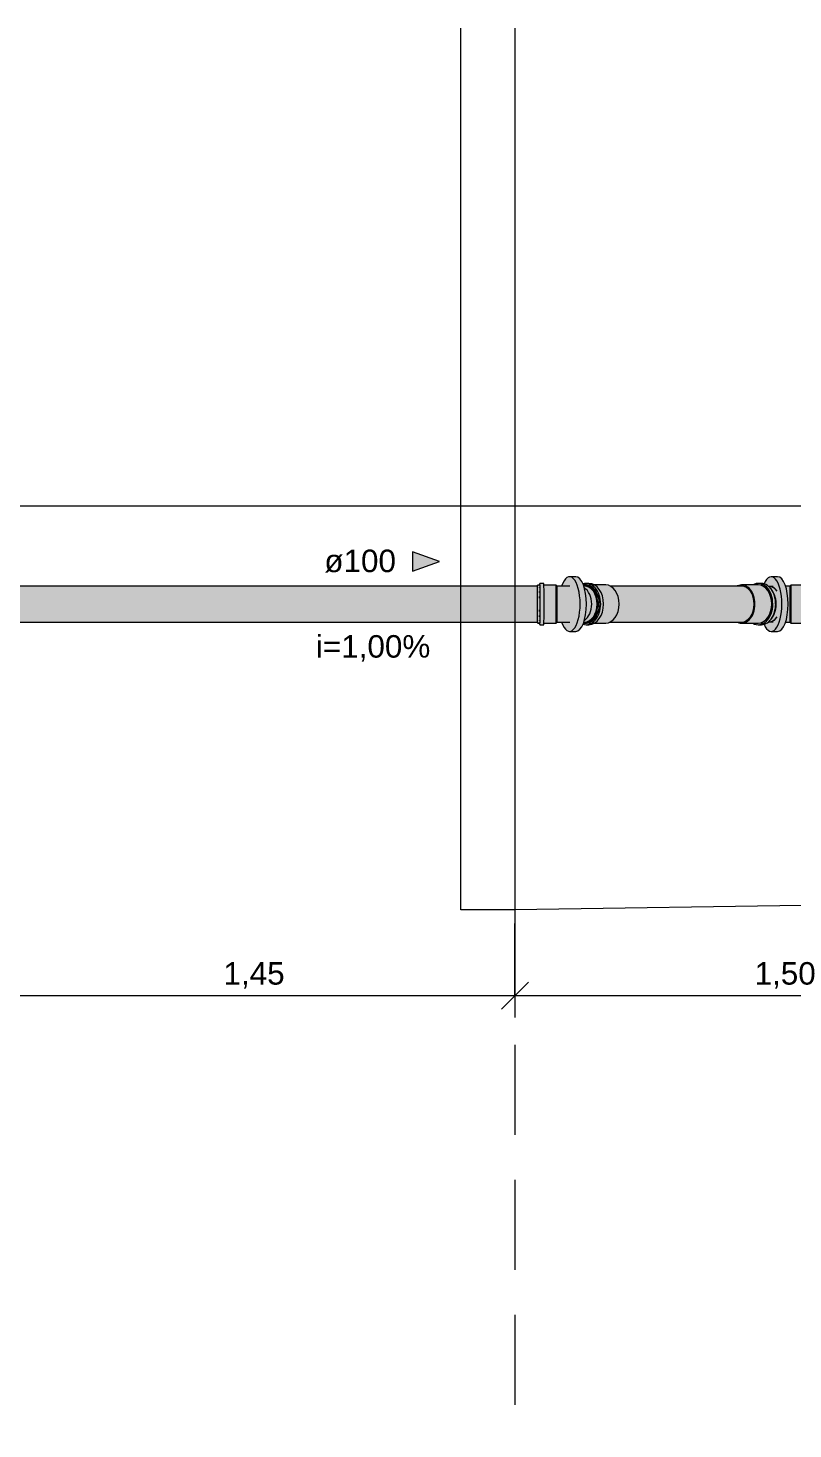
# Model space of a CAD drawing. Header units: metres. Extents: x 1.1 to 63.3, y -3.6 to 22.8.
# Drawn here: x 22.989 to 25.114, y 4.531 to 8.424 of the extents above; entities that cross this region are included whole.
import ezdxf

# ---------------------------------------------------------------- set-up
doc = ezdxf.new("R2010")
doc.units = ezdxf.units.M
doc.linetypes.add('IMPORT-DASHED2 _4_', pattern=[0.375, 0.25, -0.125])
for name, color, linetype, lineweight in [('A-ANNO-DIMS', 7, 'Continuous', 5), ('A-ANNO-DIMS-25', 7, 'Continuous', 5), ('ARQ-PAR', 7, 'Continuous', 5), ('ARQ-PIS', 7, 'Continuous', 5), ('ARQ-PROJ', 7, 'IMPORT-DASHED2 _4_', 5), ('G-ANNO-SYMB', 7, 'Continuous', 5), ('P-PIPE', 7, 'Continuous', 5), ('P-PIPE-IDEN', 7, 'Continuous', 5)]:
    doc.layers.add(name, color=color, linetype=linetype, lineweight=lineweight)
doc.layers.add('ARQ_1100_BASE_TÉRREO_GARAGEM_dwg', color=7, linetype='Continuous', lineweight=5, true_color=0x767676)
doc.styles.add('Arial_3', font='arial.ttf', dxfattribs={"height": 0.0625})
doc.dimstyles.new('Diagonal_-_2_5_mm_Arial_-_Preto', dxfattribs={"dimscale": 0.3048, "dimtxt": 0.063766, "dimasz": 0.246063, "dimexe": 0.19685, "dimexo": 0.123031, "dimgap": 0.04101, "dimtad": 1, "dimrnd": 0.01, "dimzin": 0, "dimdsep": 46, "dimtxsty": 'Arial_3', "dimblk1": 'OBLIQUE', "dimblk2": 'OBLIQUE', "dimsah": 1, "dimcen": 0.09, "dimdle": 0.19685, "dimazin": 0, "dimtfac": 1, "dimtdec": 4, "dimtix": 1, "dimtmove": 0, "dimatfit": 3, "dimfxl": 1, "dimtvp": 1, "dimtolj": 1, "dimtzin": 0, "dimarcsym": 2})

# ---------------------------------------------------------------- blocks, each defined once
blk = doc.blocks.new('Curvar 45 - Serie Normal - Esgoto - MEP - Tigre - Standard-4185310-TÉRREO F_S 1')
at = {"layer": 'P-PIPE', "true_color": 0xe06060}
for points in [[(40.3822, 6.7475), (40.3898, 6.7501), (40.3969, 6.7576), (40.403, 6.7697), (40.4078, 6.786), (40.4106, 6.8042), (40.4116, 6.8235), (40.4106, 6.8431), (40.4077, 6.8615), (40.403, 6.8772), (40.3969, 6.8893), (40.3898, 6.8969), (40.3822, 6.8995), (40.3746, 6.8969), (40.3675, 6.8893), (40.3624, 6.8792), (40.3741, 6.8735), (40.386, 6.8732), (40.3915, 6.87), (40.3949, 6.8658), (40.3986, 6.8584), (40.4018, 6.8485), (40.4039, 6.8364), (40.4045, 6.821), (40.4039, 6.8105), (40.4018, 6.7985), (40.3983, 6.7877), (40.394, 6.7799), (40.391, 6.7764), (40.3853, 6.7735), (40.3734, 6.7734), (40.3624, 6.7677), (40.3676, 6.7575), (40.3746, 6.7501)], [(40.4116, 6.8235), (40.4204, 6.8235), (40.4194, 6.8431), (40.4164, 6.8615), (40.4118, 6.8772), (40.4057, 6.8893), (40.3986, 6.8969), (40.3909, 6.8995), (40.3822, 6.8995), (40.3898, 6.8969), (40.3969, 6.8893), (40.403, 6.8772), (40.4077, 6.8615), (40.4106, 6.8427)], [(40.4281, 6.8235), (40.4291, 6.8235), (40.4281, 6.8431), (40.4252, 6.8615), (40.4205, 6.8772), (40.4144, 6.8893), (40.4073, 6.8969), (40.3997, 6.8995), (40.3909, 6.8995), (40.3986, 6.8969), (40.4057, 6.8893), (40.4118, 6.8772), (40.4164, 6.8615), (40.4195, 6.8406), (40.4204, 6.8235)], [(40.3959, 6.8235), (40.4046, 6.8235), (40.4039, 6.8364), (40.4018, 6.8485), (40.3982, 6.8593), (40.3913, 6.8668), (40.3828, 6.8718), (40.3742, 6.8731), (40.3821, 6.8641), (40.3853, 6.8604), (40.3909, 6.8498), (40.3947, 6.8364), (40.3958, 6.8253)], [(40.3983, 6.8592), (40.3942, 6.8668), (40.391, 6.8705), (40.3853, 6.8734), (40.3749, 6.8732), (40.3834, 6.8714), (40.3913, 6.8668), (40.3982, 6.8593)], [(40.4364, 6.8235), (40.4375, 6.8235), (40.4371, 6.8731), (40.4368, 6.8753), (40.4345, 6.8724), (40.4348, 6.8556), (40.4349, 6.8235)], [(40.4709, 6.7662), (40.4712, 6.7735), (40.4714, 6.7944), (40.4715, 6.8387), (40.4711, 6.879), (40.4708, 6.879), (40.4708, 6.876), (40.471, 6.876), (40.4712, 6.8692), (40.4715, 6.8325), (40.4712, 6.7802), (40.4709, 6.7709), (40.4707, 6.7706), (40.4709, 6.767)], [(40.4825, 6.8235), (40.4825, 6.8235), (40.4821, 6.8765), (40.482, 6.8799), (40.4709, 6.8808), (40.4712, 6.8735), (40.4714, 6.8584), (40.4715, 6.8235)], [(40.484, 6.8235), (40.484, 6.8235), (40.4837, 6.8696), (40.4833, 6.8763), (40.482, 6.8799), (40.4824, 6.8583), (40.4825, 6.8235)], [(40.3736, 6.7735), (40.3834, 6.7755), (40.3913, 6.7802), (40.3985, 6.7882), (40.402, 6.7998), (40.404, 6.8122), (40.4046, 6.8235), (40.3959, 6.8235), (40.3943, 6.8086), (40.3909, 6.7969), (40.3847, 6.7857), (40.3746, 6.7743), (40.3736, 6.7735)], [(40.3909, 6.7475), (40.3986, 6.7501), (40.4057, 6.7576), (40.4118, 6.7697), (40.4164, 6.7855), (40.4195, 6.8064), (40.4204, 6.8235), (40.4116, 6.8235), (40.4106, 6.8038), (40.4077, 6.7855), (40.403, 6.7697), (40.3969, 6.7576), (40.3898, 6.7501), (40.3822, 6.7475), (40.3898, 6.7475)], [(40.3931, 6.7475), (40.3997, 6.7475), (40.4077, 6.7504), (40.4144, 6.7576), (40.4205, 6.7697), (40.4252, 6.7855), (40.4283, 6.8064), (40.4291, 6.8235), (40.4204, 6.8235), (40.4194, 6.8038), (40.4159, 6.7838), (40.4118, 6.7697), (40.4057, 6.7576), (40.3986, 6.7501), (40.3909, 6.7475)], [(40.437, 6.7714), (40.4374, 6.7944), (40.4373, 6.8235), (40.4349, 6.8235), (40.4346, 6.7765), (40.4348, 6.774), (40.4369, 6.7715)], [(40.4709, 6.7662), (40.482, 6.767), (40.4824, 6.7881), (40.4825, 6.8235), (40.4715, 6.8235), (40.4712, 6.7709), (40.471, 6.767)], [(40.482, 6.767), (40.4835, 6.772), (40.4834, 6.7727), (40.4837, 6.7802), (40.4838, 6.7895), (40.484, 6.8235), (40.4825, 6.8235), (40.4821, 6.7704), (40.4821, 6.7681)], [(40.3736, 6.7735), (40.386, 6.7738), (40.3915, 6.777), (40.3946, 6.7806), (40.3982, 6.7877), (40.3913, 6.7802), (40.3828, 6.7752), (40.3741, 6.7736)]]:
    blk.add_hatch(color=13, dxfattribs=at).paths.add_polyline_path(points)
h = blk.add_hatch(color=13, dxfattribs=at)
h.paths.add_polyline_path([(40.4291, 6.8235), (40.4349, 6.8235), (40.4346, 6.8705), (40.4345, 6.8727), (40.4218, 6.8727), (40.4252, 6.8612), (40.4283, 6.8406), (40.429, 6.8262)])
h.paths.add_polyline_path([(40.4344, 6.8727), (40.4217, 6.8731), (40.4218, 6.8727), (40.4291, 6.8727)])
h = blk.add_hatch(color=13, dxfattribs=at)
h.paths.add_polyline_path([(40.4626, 6.8235), (40.4715, 6.8235), (40.4711, 6.8724), (40.471, 6.876), (40.437, 6.8755), (40.4374, 6.8526), (40.4375, 6.8235)])
h.paths.add_polyline_path([(40.4886, 6.8235), (40.4895, 6.8235), (40.4891, 6.8724), (40.4889, 6.8763), (40.4833, 6.8762), (40.4835, 6.8749), (40.4834, 6.8743), (40.4837, 6.8664), (40.4838, 6.8574), (40.484, 6.8235)])
h = blk.add_hatch(color=13, dxfattribs=at)
h.paths.add_polyline_path([(40.4217, 6.7737), (40.4344, 6.7742), (40.4218, 6.7742)])
h.paths.add_polyline_path([(40.4252, 6.7742), (40.4345, 6.7742), (40.4348, 6.7913), (40.4349, 6.8235), (40.4291, 6.8235), (40.4278, 6.8017), (40.4251, 6.7852), (40.4218, 6.7742), (40.4252, 6.7742)])
h = blk.add_hatch(color=13, dxfattribs=at)
h.paths.add_polyline_path([(40.4889, 6.7706), (40.4892, 6.7777), (40.4895, 6.8144), (40.4895, 6.8235), (40.484, 6.8235), (40.4837, 6.7774), (40.4835, 6.7707), (40.4886, 6.7706)])
h.paths.add_polyline_path([(40.471, 6.7709), (40.4712, 6.7777), (40.4715, 6.8144), (40.4714, 6.8235), (40.4375, 6.8235), (40.4371, 6.7746), (40.4372, 6.7714), (40.4626, 6.771)])
at = {"layer": 'P-PIPE'}
for p, q in [((40.3909, 6.8995), (40.3822, 6.8995)), ((40.3997, 6.8995), (40.3909, 6.8995)), ((40.4344, 6.8735), (40.4216, 6.8735)), ((40.4369, 6.8763), (40.4344, 6.8735)), ((40.4711, 6.8763), (40.4369, 6.8763)), ((40.4819, 6.8808), (40.4709, 6.8808)), ((40.4835, 6.8763), (40.482, 6.8807)), ((40.4889, 6.8763), (40.4833, 6.8763)), ((40.3822, 6.7475), (40.3909, 6.7475)), ((40.3909, 6.7475), (40.3997, 6.7475)), ((40.4216, 6.7735), (40.4344, 6.7735)), ((40.4344, 6.7735), (40.4369, 6.7706)), ((40.4369, 6.7706), (40.4711, 6.7706)), ((40.4709, 6.7662), (40.4819, 6.7662)), ((40.482, 6.7662), (40.4835, 6.7706)), ((40.4833, 6.7706), (40.4889, 6.7706))]:
    blk.add_line(p, q, dxfattribs=at)
at = {"layer": 'P-PIPE', "flags": 128}
for points in [[(40.3736, 6.8735), (40.3858, 6.8735), (40.3877, 6.8735)], [(40.3877, 6.7735), (40.386, 6.7735), (40.3738, 6.7735), (40.3736, 6.7735)]]:
    blk.add_lwpolyline(points, dxfattribs=at)
at = {"layer": 'P-PIPE'}
for centre, major_axis, ratio, start_param, end_param in [((40.3822, 6.8235), (0, 0.076), 0.387298, 4.712389, 7.024606), ((40.3997, 6.8235), (0, 0.076), 0.387298, 4.712389, 6.283185), ((40.3736, 6.8235), (0, 0.05), 0.707107, 5.510015, 6.283185), ((40.3736, 6.8235), (0, 0.05), 0.707107, 5.510015, 6.283185), ((40.4344, 6.8235), (0, 0.05), 0.01, 4.712389, 6.457718), ((40.4369, 6.8235), (0, 0.0528), 0.01, 4.712389, 6.457718), ((40.4709, 6.8235), (0, 0.0573), 0.01, 4.712389, 6.672087), ((40.4709, 6.8235), (0, 0.0528), 0.01, 5.759607, 6.021386), ((40.4709, 6.8235), (0, 0.0529), 0.01, 5.47953, 5.759587), ((40.4709, 6.8235), (0, 0.0528), 0.01, 5.235988, 5.276403), ((40.4819, 6.8235), (0, 0.0573), 0.01, 4.712389, 6.457718), ((40.4834, 6.8235), (0, 0.0529), 0.01, 6.07707, 6.283185), ((40.4834, 6.8235), (0, 0.0529), 0.01, 5.759587, 5.778118), ((40.4834, 6.8235), (0, 0.0528), 0.01, 5.741194, 5.759571), ((40.4834, 6.8235), (0, 0.0529), 0.01, 5.358166, 5.442088), ((40.4889, 6.8235), (0, 0.0529), 0.01, 4.712389, 6.283185), ((40.3822, 6.8235), (0, 0.076), 0.387298, 2.400172, 4.712389), ((40.3997, 6.8235), (0, 0.076), 0.387298, 3.141593, 4.712389), ((40.4344, 6.8235), (0, 0.05), 0.01, 2.96706, 4.712389), ((40.4369, 6.8235), (0, 0.0529), 0.01, 2.96706, 4.712389), ((40.4709, 6.8235), (0, 0.0573), 0.01, 2.752691, 4.712389), ((40.4819, 6.8235), (0, 0.0573), 0.01, 2.96706, 4.712389), ((40.4834, 6.8235), (0, 0.0529), 0.01, 5.02988, 5.113807), ((40.4834, 6.8235), (0, 0.0529), 0.01, 4.712389, 4.73085), ((40.4834, 6.8235), (0, 0.0529), 0.01, 4.693928, 4.712389), ((40.4889, 6.8235), (0, 0.0529), 0.01, 3.141593, 4.712389), ((40.3736, 6.8235), (0, 0.05), 0.707107, 3.141593, 3.914763), ((40.3736, 6.8235), (0, 0.05), 0.707107, 3.141593, 3.914763), ((40.4709, 6.8235), (0, 0.0528), 0.01, 3.403392, 3.665171), ((40.4709, 6.8235), (0, 0.0528), 0.01, 3.665191, 3.945248), ((40.4709, 6.8235), (0, 0.0529), 0.01, 4.148375, 4.18879), ((40.4834, 6.8235), (0, 0.0529), 0.01, 3.665207, 3.683584), ((40.4834, 6.8235), (0, 0.0528), 0.01, 3.64666, 3.665191), ((40.4834, 6.8235), (0, 0.0528), 0.01, 3.98269, 4.066612), ((40.4834, 6.8235), (0, 0.0528), 0.01, 4.310971, 4.394898), ((40.4834, 6.8235), (0, 0.0529), 0.01, 3.141593, 3.347708)]:
    blk.add_ellipse(centre, major_axis=major_axis, ratio=ratio, start_param=start_param, end_param=end_param, dxfattribs=at)
blk = doc.blocks.new('Luva Simples para Conexão - Serie Normal - Esgoto - MEP - Tigre - Standard-V3-TÉRREO F_S 1')
at = {"layer": 'P-PIPE', "true_color": 0xf5ebeb}
for points in [[(40.2994, 6.7704), (40.3091, 6.7722), (40.3181, 6.7775), (40.3259, 6.786), (40.3318, 6.7969), (40.3357, 6.8105), (40.3367, 6.825), (40.3354, 6.8378), (40.3318, 6.85), (40.3259, 6.861), (40.3181, 6.8694), (40.3085, 6.8748), (40.2994, 6.8765), (40.2896, 6.8747), (40.2875, 6.8735), (40.3004, 6.8733), (40.3091, 6.8714), (40.317, 6.8668), (40.3244, 6.8588), (40.33, 6.8485), (40.3335, 6.8364), (40.3347, 6.8235), (40.3333, 6.8097), (40.33, 6.7985), (40.3244, 6.7881), (40.317, 6.7802), (40.3085, 6.7752), (40.2994, 6.7735), (40.2875, 6.7735), (40.2902, 6.7721)], [(40.3369, 6.8235), (40.3833, 6.8237), (40.3817, 6.8383), (40.3783, 6.85), (40.3724, 6.861), (40.3646, 6.8694), (40.3556, 6.8747), (40.3458, 6.8765), (40.2994, 6.8765), (40.3091, 6.8747), (40.3181, 6.8694), (40.3259, 6.861), (40.3319, 6.8496), (40.3357, 6.8364), (40.3367, 6.825)], [(40.3865, 6.8235), (40.3944, 6.8235), (40.3919, 6.8431), (40.3847, 6.8607), (40.3736, 6.8735), (40.3608, 6.88), (40.3458, 6.8809), (40.3567, 6.8788), (40.3663, 6.8731), (40.3746, 6.8641), (40.381, 6.8522), (40.3851, 6.8383), (40.3864, 6.8237)], [(40.3959, 6.8235), (40.3943, 6.8383), (40.3907, 6.8503), (40.3847, 6.8613), (40.3818, 6.8641), (40.3849, 6.8603), (40.392, 6.8427), (40.3944, 6.8235)], [(40.3091, 6.7704), (40.3458, 6.7704), (40.3556, 6.7722), (40.3646, 6.7775), (40.3724, 6.786), (40.3783, 6.7969), (40.3822, 6.8108), (40.3834, 6.8235), (40.3369, 6.8235), (40.3356, 6.8097), (40.3318, 6.7969), (40.3259, 6.786), (40.3181, 6.7775), (40.3091, 6.7722), (40.2994, 6.7704)], [(40.3458, 6.766), (40.3611, 6.767), (40.3741, 6.7737), (40.385, 6.7869), (40.3919, 6.8038), (40.3944, 6.8235), (40.3865, 6.8235), (40.3847, 6.8072), (40.381, 6.7947), (40.3746, 6.7828), (40.3657, 6.7735), (40.3556, 6.7678), (40.3503, 6.7668)], [(40.3786, 6.7791), (40.3853, 6.7867), (40.3909, 6.7969), (40.3947, 6.8105), (40.3959, 6.8235), (40.3944, 6.8235), (40.3919, 6.8038), (40.3847, 6.7863), (40.3794, 6.78)]]:
    blk.add_hatch(color=7, dxfattribs=at).paths.add_polyline_path(points)
h = blk.add_hatch(color=7, dxfattribs=at)
h.paths.add_polyline_path([(40.3458, 6.766), (40.3567, 6.7682), (40.3664, 6.774), (40.3746, 6.7828), (40.3812, 6.7952), (40.3852, 6.8097), (40.3864, 6.8237), (40.3847, 6.8398), (40.381, 6.8522), (40.3746, 6.8641), (40.3657, 6.8735), (40.3556, 6.8791), (40.3458, 6.8809), (40.3347, 6.8786), (40.3312, 6.8765), (40.3458, 6.8765), (40.3556, 6.8747), (40.3646, 6.8694), (40.3724, 6.861), (40.3787, 6.8487), (40.3822, 6.8364), (40.3834, 6.8235), (40.3817, 6.8086), (40.3783, 6.7969), (40.3724, 6.786), (40.3646, 6.7775), (40.3556, 6.7722), (40.3458, 6.7704), (40.3312, 6.7704), (40.3361, 6.7678)])
h.paths.add_polyline_path([(40.3646, 6.8694), (40.3646, 6.8694), (40.3656, 6.8718)])
at = {"layer": 'P-PIPE'}
for p, q in [((40.3458, 6.8765), (40.2994, 6.8765)), ((40.3538, 6.8809), (40.3458, 6.8809)), ((40.3584, 6.8765), (40.3546, 6.8765)), ((40.2994, 6.7704), (40.3458, 6.7704)), ((40.3458, 6.766), (40.3538, 6.766)), ((40.3546, 6.7704), (40.3584, 6.7704))]:
    blk.add_line(p, q, dxfattribs=at)
for centre, major_axis, start_param, end_param in [((40.2994, 6.8235), (0, 0.0531), 4.712389, 6.606356), ((40.2994, 6.8235), (0, 0.05), 4.712389, 6.283185), ((40.3458, 6.8235), (0, 0.0574), 4.712389, 6.656397), ((40.3458, 6.8235), (0, 0.0531), 4.712389, 6.283185), ((40.3538, 6.8235), (0, 0.0574), 4.712389, 6.346049), ((40.3584, 6.8235), (0, 0.053), 4.712389, 5.711841), ((40.2994, 6.8235), (0, 0.0531), 2.818422, 4.712389), ((40.2994, 6.8235), (0, 0.05), 3.141593, 4.712389), ((40.3458, 6.8235), (0, 0.0575), 2.768381, 4.712389), ((40.3458, 6.8235), (0, 0.0531), 3.141593, 4.712389), ((40.3538, 6.8235), (0, 0.0575), 3.078728, 4.712389), ((40.3584, 6.8235), (0, 0.0531), 3.712937, 4.712389)]:
    blk.add_ellipse(centre, major_axis=major_axis, ratio=0.707107, start_param=start_param, end_param=end_param, dxfattribs=at)
blk = doc.blocks.new('Curvar 45 - Serie Normal - Esgoto - MEP - Tigre - Standard-V4-TÉRREO F_S 1')
at = {"layer": 'P-PIPE', "true_color": 0xe06060}
for points in [[(39.822, 6.7475), (39.8296, 6.7501), (39.8367, 6.7576), (39.8428, 6.7697), (39.8475, 6.7855), (39.8504, 6.8038), (39.8514, 6.8235), (39.8504, 6.8431), (39.8475, 6.8615), (39.8428, 6.8772), (39.8367, 6.8893), (39.8296, 6.8969), (39.822, 6.8995), (39.8144, 6.8969), (39.8073, 6.8893), (39.8012, 6.8772), (39.8, 6.8732), (39.8132, 6.8735), (39.8204, 6.8733), (39.824, 6.8722), (39.8265, 6.8704), (39.8298, 6.8664), (39.8336, 6.8586), (39.8364, 6.8497), (39.8384, 6.8381), (39.8391, 6.8289), (39.8389, 6.8136), (39.838, 6.8056), (39.8354, 6.7938), (39.8343, 6.7901), (39.8296, 6.7803), (39.8265, 6.7765), (39.8229, 6.7742), (39.8189, 6.7735), (39.8001, 6.7733), (39.8012, 6.7697), (39.8073, 6.7576), (39.8144, 6.7501)], [(39.8592, 6.8235), (39.8602, 6.8235), (39.8592, 6.8431), (39.8562, 6.8615), (39.8514, 6.8775), (39.8454, 6.8893), (39.8383, 6.8969), (39.8307, 6.8995), (39.822, 6.8995), (39.8296, 6.8969), (39.8367, 6.8893), (39.8428, 6.8772), (39.8475, 6.8615), (39.8504, 6.8427), (39.8514, 6.8235)], [(39.8689, 6.8235), (39.8679, 6.8431), (39.865, 6.8615), (39.8603, 6.8772), (39.8542, 6.8893), (39.8471, 6.8969), (39.8392, 6.8995), (39.8307, 6.8995), (39.8383, 6.8969), (39.8454, 6.8893), (39.8515, 6.8772), (39.8562, 6.8615), (39.8592, 6.8427), (39.8602, 6.8235), (39.8685, 6.8235)], [(39.7327, 6.7706), (39.733, 6.7777), (39.7332, 6.8126), (39.733, 6.8669), (39.7327, 6.8755), (39.7328, 6.8731), (39.733, 6.8668), (39.7332, 6.8364), (39.733, 6.7818), (39.7327, 6.7735), (39.7326, 6.7735), (39.7327, 6.7714)], [(39.7403, 6.8235), (39.7403, 6.8237), (39.7399, 6.8765), (39.7396, 6.8799), (39.7383, 6.8755), (39.7389, 6.8485), (39.7388, 6.8396), (39.7389, 6.8357), (39.7388, 6.8235)], [(39.7513, 6.8235), (39.7513, 6.8236), (39.7509, 6.876), (39.7507, 6.8808), (39.7398, 6.8799), (39.7402, 6.8588), (39.7403, 6.8235)], [(39.7877, 6.8235), (39.7874, 6.8705), (39.7873, 6.8728), (39.7848, 6.8755), (39.7851, 6.8561), (39.7855, 6.8235), (39.7877, 6.8235)], [(39.7935, 6.8235), (39.8067, 6.8235), (39.8064, 6.8705), (39.8062, 6.8735), (39.7873, 6.8727), (39.7876, 6.8556), (39.7877, 6.8235), (39.7925, 6.8235)], [(39.8875, 6.8235), (39.8986, 6.8235), (39.8972, 6.8372), (39.8939, 6.8485), (39.8883, 6.8588), (39.8809, 6.8668), (39.8724, 6.8718), (39.8633, 6.8735), (39.8614, 6.8735), (39.8629, 6.8684), (39.8657, 6.8668), (39.8731, 6.8588), (39.8787, 6.8485), (39.8822, 6.8364), (39.8834, 6.8235)], [(39.7396, 6.767), (39.7398, 6.767), (39.7402, 6.7883), (39.7403, 6.8235), (39.7388, 6.8235), (39.7387, 6.8054), (39.7385, 6.7704), (39.7396, 6.767)], [(39.7507, 6.7662), (39.751, 6.7735), (39.7512, 6.7944), (39.7513, 6.8235), (39.7403, 6.8235), (39.7399, 6.7704), (39.7399, 6.767)], [(39.7848, 6.7714), (39.7873, 6.7746), (39.7876, 6.7913), (39.7877, 6.8235), (39.7853, 6.8235), (39.7849, 6.7746), (39.7849, 6.7724)], [(39.822, 6.7475), (39.8307, 6.7475), (39.8383, 6.7501), (39.8454, 6.7576), (39.8515, 6.7697), (39.8562, 6.7855), (39.8593, 6.8058), (39.8602, 6.8235), (39.8514, 6.8235), (39.8504, 6.8038), (39.8475, 6.7855), (39.8428, 6.7697), (39.8367, 6.7576), (39.8296, 6.7501)], [(39.8367, 6.7475), (39.8395, 6.7475), (39.8475, 6.7504), (39.8542, 6.7576), (39.8607, 6.7711), (39.8653, 6.7876), (39.8679, 6.8038), (39.8689, 6.8235), (39.8602, 6.8235), (39.8592, 6.8038), (39.8562, 6.7855), (39.8515, 6.7697), (39.8454, 6.7576), (39.8383, 6.7501), (39.8307, 6.7475), (39.8359, 6.7475)], [(39.8633, 6.7735), (39.873, 6.7755), (39.8809, 6.7802), (39.8883, 6.7881), (39.8939, 6.7985), (39.8974, 6.8105), (39.8986, 6.8235), (39.8834, 6.8235), (39.8822, 6.8105), (39.8787, 6.7985), (39.8724, 6.7874), (39.865, 6.7797), (39.8629, 6.7785), (39.8614, 6.7735)]]:
    blk.add_hatch(color=13, dxfattribs=at).paths.add_polyline_path(points)
h = blk.add_hatch(color=13, dxfattribs=at)
h.paths.add_polyline_path([(39.7513, 6.8235), (39.7853, 6.8235), (39.7849, 6.8731), (39.7848, 6.8755), (39.7509, 6.876), (39.7512, 6.8525), (39.7513, 6.8236)])
h.paths.add_polyline_path([(39.7353, 6.8235), (39.7388, 6.8237), (39.7387, 6.8418), (39.7383, 6.8762), (39.7327, 6.8763), (39.733, 6.8692), (39.7332, 6.8364), (39.7333, 6.8235)])
h = blk.add_hatch(color=13, dxfattribs=at)
h.paths.add_polyline_path([(39.8119, 6.8235), (39.8391, 6.8235), (39.839, 6.8322), (39.8378, 6.8427), (39.8364, 6.8497), (39.8335, 6.8589), (39.8296, 6.8666), (39.8265, 6.8704), (39.8229, 6.8727), (39.8196, 6.8735), (39.8062, 6.8735), (39.8064, 6.8697), (39.8067, 6.8481), (39.8067, 6.8235)])
h.paths.add_polyline_path([(39.8822, 6.8235), (39.8834, 6.8235), (39.8822, 6.8364), (39.8787, 6.8485), (39.8724, 6.8595), (39.865, 6.8672), (39.8629, 6.8684), (39.8652, 6.8601), (39.8679, 6.8427), (39.8689, 6.8235), (39.8798, 6.8235)])
h = blk.add_hatch(color=13, dxfattribs=at)
h.paths.add_polyline_path([(39.7327, 6.7706), (39.7384, 6.771), (39.7384, 6.7721), (39.7386, 6.7727), (39.7386, 6.7818), (39.7386, 6.7895), (39.7388, 6.8235), (39.7333, 6.8235), (39.7329, 6.7751), (39.7328, 6.7714)])
h.paths.add_polyline_path([(39.7509, 6.7709), (39.7848, 6.7714), (39.7851, 6.7895), (39.7853, 6.8235), (39.7513, 6.8235), (39.751, 6.7714)])
h = blk.add_hatch(color=13, dxfattribs=at)
h.paths.add_polyline_path([(39.8062, 6.7735), (39.8064, 6.7768), (39.8067, 6.7985), (39.8067, 6.8235), (39.7877, 6.8235), (39.7874, 6.7765), (39.7875, 6.7742), (39.8025, 6.7736)])
h.paths.add_polyline_path([(39.7965, 6.7802), (39.7965, 6.7802), (39.797, 6.7802)])
h.paths.add_polyline_path([(39.7943, 6.8064), (39.7943, 6.8064), (39.7976, 6.8064)])
h.paths.add_polyline_path([(39.7925, 6.8064), (39.7925, 6.8064), (39.7943, 6.8064)])
h.paths.add_polyline_path([(39.7917, 6.8064), (39.7917, 6.8064), (39.7925, 6.8064)])
h = blk.add_hatch(color=13, dxfattribs=at)
h.paths.add_polyline_path([(39.8063, 6.7735), (39.8204, 6.7736), (39.8234, 6.7743), (39.8265, 6.7766), (39.8299, 6.7808), (39.8345, 6.7907), (39.8365, 6.798), (39.8384, 6.8088), (39.8391, 6.8181), (39.8391, 6.8235), (39.8067, 6.8235), (39.8064, 6.7765), (39.8062, 6.7735)])
h.paths.add_polyline_path([(39.8629, 6.7785), (39.8657, 6.7802), (39.8731, 6.7881), (39.8787, 6.7985), (39.8822, 6.8105), (39.8834, 6.8235), (39.8689, 6.8235), (39.8677, 6.8026), (39.865, 6.7855), (39.8631, 6.7792)])
at = {"layer": 'P-PIPE'}
for p, q in [((39.8307, 6.8995), (39.822, 6.8995)), ((39.8395, 6.8995), (39.8307, 6.8995)), ((39.7386, 6.8763), (39.7327, 6.8763)), ((39.7397, 6.8807), (39.7382, 6.8763)), ((39.7507, 6.8808), (39.7397, 6.8808)), ((39.7847, 6.8763), (39.7509, 6.8763)), ((39.7872, 6.8735), (39.7847, 6.8763)), ((39.8062, 6.8735), (39.7872, 6.8735)), ((39.8633, 6.8735), (39.8614, 6.8735)), ((39.7327, 6.7706), (39.7386, 6.7706)), ((39.7382, 6.7706), (39.7397, 6.7662)), ((39.7397, 6.7662), (39.7507, 6.7662)), ((39.7509, 6.7706), (39.7847, 6.7706)), ((39.7847, 6.7706), (39.7872, 6.7735)), ((39.7872, 6.7735), (39.8062, 6.7735)), ((39.822, 6.7475), (39.8307, 6.7475)), ((39.8307, 6.7475), (39.8395, 6.7475)), ((39.8614, 6.7735), (39.8633, 6.7735))]:
    blk.add_line(p, q, dxfattribs=at)
at = {"layer": 'P-PIPE', "flags": 128}
for points in [[(39.8232, 6.8735), (39.8217, 6.8735), (39.8065, 6.8735), (39.8062, 6.8735)], [(39.8062, 6.7735), (39.8214, 6.7735), (39.8231, 6.7735)]]:
    blk.add_lwpolyline(points, dxfattribs=at)
at = {"layer": 'P-PIPE'}
for centre, major_axis, ratio, start_param, end_param in [((39.822, 6.8235), (0, 0.076), 0.387298, 4.712389, 7.134969), ((39.8395, 6.8235), (0, 0.076), 0.387298, 4.712389, 6.283185), ((39.7327, 6.8235), (0, 0.0529), 0.01, 4.712389, 6.597009), ((39.7327, 6.8235), (0, 0.05), 0.01, 5.759587, 6.283185), ((39.7382, 6.8235), (0, 0.0529), 0.01, 6.077093, 6.312856), ((39.7382, 6.8235), (0, 0.0529), 0.01, 5.759647, 5.777909), ((39.7382, 6.8235), (0, 0.0529), 0.01, 5.740985, 5.759587), ((39.7382, 6.8235), (0, 0.0529), 0.01, 5.358175, 5.442111), ((39.7397, 6.8235), (0, 0.0573), 0.01, 4.712389, 6.457718), ((39.7507, 6.8235), (0, 0.0573), 0.01, 4.712389, 6.283185), ((39.7847, 6.8235), (0, 0.0529), 0.01, 4.712389, 6.457718), ((39.7872, 6.8235), (0, 0.05), 0.01, 4.712389, 6.374384), ((39.8481, 6.8235), (0, 0.05), 0.707107, 4.712389, 5.846164), ((39.8481, 6.8235), (0, 0.05), 0.707107, 4.712389, 5.846164), ((39.8633, 6.8235), (0, 0.05), 0.707107, 4.712389, 6.283185), ((39.7327, 6.8235), (0, 0.0528), 0.01, 2.827769, 4.712389), ((39.7382, 6.8235), (0, 0.0529), 0.01, 5.029891, 5.113816), ((39.7397, 6.8235), (0, 0.0573), 0.01, 2.96706, 4.712389), ((39.7507, 6.8235), (0, 0.0573), 0.01, 3.141593, 4.712389), ((39.7847, 6.8235), (0, 0.0528), 0.01, 2.96706, 4.712389), ((39.7872, 6.8235), (0, 0.05), 0.01, 3.007021, 4.712389), ((39.822, 6.8235), (0, 0.076), 0.387298, 2.289809, 4.712389), ((39.8395, 6.8235), (0, 0.076), 0.387298, 3.141593, 4.712389), ((39.8481, 6.8235), (0, 0.05), 0.707107, 3.578614, 4.712389), ((39.8481, 6.8235), (0, 0.05), 0.707107, 3.578614, 4.712389), ((39.8633, 6.8235), (0, 0.05), 0.707107, 3.141593, 4.712389), ((39.7327, 6.8235), (0, 0.05), 0.01, 3.141593, 3.665191), ((39.7382, 6.8235), (0, 0.0529), 0.01, 3.665191, 3.683793), ((39.7382, 6.8235), (0, 0.0528), 0.01, 3.646869, 3.665131), ((39.7382, 6.8235), (0, 0.0529), 0.01, 3.982667, 4.066603), ((39.7382, 6.8235), (0, 0.0529), 0.01, 4.310962, 4.394887), ((39.7382, 6.8235), (0, 0.0528), 0.01, 3.111922, 3.347685)]:
    blk.add_ellipse(centre, major_axis=major_axis, ratio=ratio, start_param=start_param, end_param=end_param, dxfattribs=at)
blk = doc.blocks.new('Luva Simples para Conexão - Serie Normal - Esgoto - MEP - Tigre - Standard-V5-TÉRREO F_S 1')
at = {"layer": 'P-PIPE', "true_color": 0xf5ebeb}
for points in [[(39.9085, 6.8235), (39.9061, 6.8431), (39.8985, 6.861), (39.8877, 6.8735), (39.875, 6.88), (39.8603, 6.8798), (39.8593, 6.8792), (39.8609, 6.8761), (39.8639, 6.8765), (39.8736, 6.8757), (39.8858, 6.8694), (39.8958, 6.8576), (39.9023, 6.8416), (39.9046, 6.8235), (39.9073, 6.8235)], [(39.8633, 6.7704), (39.8736, 6.7726), (39.882, 6.7775), (39.8898, 6.786), (39.8958, 6.7971), (39.8996, 6.8105), (39.9008, 6.8235), (39.8995, 6.8372), (39.8957, 6.85), (39.8898, 6.861), (39.882, 6.8694), (39.8724, 6.8748), (39.8633, 6.8765), (39.8607, 6.8758), (39.8614, 6.8735), (39.8645, 6.8732), (39.8731, 6.8714), (39.8809, 6.8668), (39.8883, 6.8588), (39.8939, 6.8485), (39.8974, 6.8364), (39.8986, 6.8235), (39.8972, 6.8097), (39.8939, 6.7985), (39.8883, 6.7881), (39.8809, 6.7802), (39.8724, 6.7752), (39.8633, 6.7735), (39.8613, 6.7732), (39.8607, 6.7709), (39.8615, 6.7707)], [(39.9085, 6.8235), (39.9164, 6.8235), (39.9151, 6.8383), (39.911, 6.8522), (39.9045, 6.8641), (39.8957, 6.8735), (39.8855, 6.8791), (39.875, 6.8809), (39.8652, 6.88), (39.875, 6.88), (39.8884, 6.8731), (39.899, 6.8604), (39.9061, 6.8427), (39.9073, 6.8333)], [(39.9008, 6.8235), (39.9046, 6.8235), (39.9023, 6.8416), (39.8957, 6.8576), (39.8855, 6.8696), (39.873, 6.8758), (39.8652, 6.8762), (39.8736, 6.8744), (39.8822, 6.8692), (39.8898, 6.861), (39.8958, 6.8498), (39.8996, 6.8364)], [(39.9171, 6.8235), (39.9598, 6.8235), (39.9586, 6.8372), (39.9548, 6.85), (39.9488, 6.861), (39.9411, 6.8694), (39.932, 6.8747), (39.9223, 6.8765), (39.8905, 6.8765), (39.8963, 6.8731), (39.9045, 6.8641), (39.9111, 6.8518), (39.9152, 6.8372), (39.9164, 6.8235)], [(39.875, 6.7669), (39.8884, 6.7739), (39.8991, 6.7867), (39.9061, 6.8038), (39.9085, 6.8235), (39.9045, 6.8233), (39.9023, 6.8053), (39.8957, 6.7893), (39.8855, 6.7774), (39.873, 6.7712), (39.8633, 6.7704), (39.8606, 6.7707), (39.8603, 6.7697), (39.8593, 6.7677), (39.8608, 6.7669), (39.8737, 6.7669)], [(39.8633, 6.7704), (39.874, 6.7715), (39.8858, 6.7775), (39.8958, 6.7894), (39.9023, 6.8053), (39.9046, 6.8235), (39.9008, 6.8234), (39.8995, 6.8097), (39.8957, 6.7969), (39.8898, 6.786), (39.8816, 6.7773), (39.8724, 6.7721), (39.8638, 6.7705)], [(39.8758, 6.766), (39.8863, 6.768), (39.8961, 6.7737), (39.9045, 6.7828), (39.911, 6.7947), (39.9152, 6.8101), (39.9164, 6.8235), (39.9085, 6.8232), (39.9061, 6.8038), (39.8985, 6.786), (39.8877, 6.7735), (39.875, 6.7669), (39.8657, 6.7666), (39.8752, 6.7661)], [(39.8905, 6.7704), (39.9223, 6.7704), (39.932, 6.7722), (39.9411, 6.7775), (39.9488, 6.786), (39.9549, 6.7972), (39.9586, 6.8105), (39.9598, 6.8235), (39.9164, 6.8235), (39.9151, 6.8086), (39.911, 6.7947), (39.9045, 6.7828), (39.8957, 6.7735), (39.8912, 6.7708)]]:
    blk.add_hatch(color=7, dxfattribs=at).paths.add_polyline_path(points)
at = {"layer": 'P-PIPE'}
for p, q in [((39.8671, 6.8765), (39.8633, 6.8765)), ((39.8758, 6.8809), (39.8679, 6.8809)), ((39.9223, 6.8765), (39.8758, 6.8765)), ((39.8633, 6.7704), (39.8671, 6.7704)), ((39.8679, 6.766), (39.8758, 6.766)), ((39.8758, 6.7704), (39.9223, 6.7704))]:
    blk.add_line(p, q, dxfattribs=at)
for centre, major_axis, start_param, end_param in [((39.8679, 6.8235), (0, 0.0574), 4.712389, 6.49899), ((39.8633, 6.8235), (0, 0.0531), 4.712389, 6.353484), ((39.8633, 6.8235), (0, 0.05), 4.712389, 6.283185), ((39.8671, 6.8235), (0, 0.0531), 4.712389, 6.322598), ((39.8758, 6.8235), (0, 0.0575), 4.712389, 6.283185), ((39.9223, 6.8235), (0, 0.0531), 4.712389, 6.283185), ((39.8679, 6.8235), (0, 0.0574), 2.925788, 4.712389), ((39.8633, 6.8235), (0, 0.053), 3.071294, 4.712389), ((39.8633, 6.8235), (0, 0.05), 3.141593, 4.712389), ((39.8671, 6.8235), (0, 0.053), 3.10218, 4.712389), ((39.8758, 6.8235), (0, 0.0574), 3.141593, 4.712389), ((39.9223, 6.8235), (0, 0.0531), 3.141593, 4.712389)]:
    blk.add_ellipse(centre, major_axis=major_axis, ratio=0.707107, start_param=start_param, end_param=end_param, dxfattribs=at)
blk = doc.blocks.new('ARQ_1100_BASE_TÉRREO_GARAGEM_dwg-4178582-TÉRREO F_S 1')
at = {"layer": 'ARQ-PAR', "color": 253, "true_color": 0xaaaaaa, "flags": 128}
blk.add_lwpolyline([(39.2819, 4.92), (41.7326, 4.92), (41.7326, 4.77), (39.2819, 4.77)], dxfattribs=at)
at = {"layer": 'ARQ-PIS', "color": 253, "true_color": 0xaaaaaa}
blk.add_line((41.6226, 11.9167), (41.7326, 4.92), dxfattribs=at)
at = {"layer": 'ARQ-PROJ', "color": 253, "true_color": 0xaaaaaa}
blk.add_line((41.7326, 4.92), (43.1749, 4.92), dxfattribs=at)
blk = doc.blocks.new('Anotacao_Tuboseta - Fluxo 1-2612753-TÉRREO F_S 1')
at = {"layer": 'P-PIPE-IDEN'}
blk.add_hatch(color=256, dxfattribs=at).paths.add_polyline_path([(0, -0.00108), (0, 0.00108), (0.00297, 0)])
for p, q in [((0.00297, 0), (0, 0.00108)), ((0, 0.00108), (0, -0.00108)), ((0, -0.00108), (0.00297, 0))]:
    blk.add_line(p, q, dxfattribs=at)
blk = doc.blocks.new('DIMBLOCK6-TÉRREO F_S 1')
at = {"layer": 'A-ANNO-DIMS-25'}
for p, q in [((25.8413, 5.7349), (25.8413, 6.136)), ((24.3413, 5.7349), (24.3413, 5.936)), ((25.8413, 5.7349), (24.3413, 5.7349)), ((24.3413, 5.7349), (24.3413, 5.6749)), ((25.8413, 5.7349), (25.8413, 5.6749))]:
    blk.add_line(p, q, dxfattribs=at)
at = {"layer": 'A-ANNO-DIMS-25', "lineweight": 20}
for p, q in [((24.3413, 5.7349), (24.3788, 5.7724)), ((25.8413, 5.7349), (25.8788, 5.7724)), ((24.3413, 5.7349), (24.3038, 5.6974)), ((25.8413, 5.7349), (25.8038, 5.6974))]:
    blk.add_line(p, q, dxfattribs=at)
at = {"layer": 'A-ANNO-DIMS-25', "color": 0, "insert": (25.0069, 5.8285), "char_height": 0.0625, "width": 0.202482, "attachment_point": 1, "line_spacing_factor": 0.941778, "style": 'Arial_3'}
blk.add_mtext('1,50', dxfattribs=at)
blk = doc.blocks.new('_Oblique')
at = {"color": 0, "linetype": 'ByBlock', "lineweight": -2}
blk.add_line((-0.5, -0.5), (0.5, 0.5), dxfattribs=at)
blk = doc.blocks.new('DIMBLOCK7-TÉRREO F_S 1')
at = {"layer": 'A-ANNO-DIMS-25'}
for p, q in [((24.3413, 5.7349), (24.3413, 5.936)), ((22.8913, 5.7349), (22.8913, 5.7949)), ((24.3413, 5.7349), (22.8913, 5.7349)), ((22.8913, 5.7349), (22.8913, 5.7193)), ((24.3413, 5.7349), (24.3413, 5.6749))]:
    blk.add_line(p, q, dxfattribs=at)
at = {"layer": 'A-ANNO-DIMS-25', "lineweight": 20}
for p, q in [((22.8913, 5.7349), (22.9288, 5.7724)), ((24.3413, 5.7349), (24.3788, 5.7724)), ((22.8913, 5.7349), (22.8538, 5.6974)), ((24.3413, 5.7349), (24.3038, 5.6974))]:
    blk.add_line(p, q, dxfattribs=at)
at = {"layer": 'A-ANNO-DIMS-25', "color": 0, "insert": (23.5319, 5.8285), "char_height": 0.0625, "width": 0.202482, "attachment_point": 1, "line_spacing_factor": 0.941778, "style": 'Arial_3'}
blk.add_mtext('1,45', dxfattribs=at)

msp = doc.modelspace()

# ---------------------------------------------------------------- hatches: boundary and pattern name
at = {"layer": 'P-PIPE', "true_color": 0x713800}
h = msp.add_hatch(color=36, dxfattribs=at)
h.paths.add_polyline_path([(24.4043, 6.8235), (24.4043, 6.8237), (24.404, 6.8692), (24.4037, 6.8735), (21.9263, 6.8735), (21.9263, 6.8235), (24.4043, 6.8235)])
h.paths.add_polyline_path([(21.4673, 6.8235), (21.5163, 6.8235), (21.5163, 6.8735), (21.4482, 6.8734), (21.4485, 6.85), (21.4486, 6.8235)])
for points in [[(24.9518, 6.8235), (25.0058, 6.8235), (25.0041, 6.8378), (25.001, 6.8485), (24.9954, 6.8588), (24.9881, 6.8668), (24.9796, 6.8718), (24.9704, 6.8735), (24.6052, 6.8735), (24.6121, 6.8694), (24.6199, 6.861), (24.6259, 6.85), (24.6297, 6.8364), (24.6309, 6.8235), (24.8999, 6.8235)], [(24.6052, 6.7735), (24.9715, 6.7737), (24.9801, 6.7755), (24.9881, 6.7802), (24.9954, 6.7881), (25.001, 6.7985), (25.0046, 6.8105), (25.0058, 6.8235), (24.6309, 6.8235), (24.6294, 6.809), (24.6259, 6.7969), (24.6199, 6.786), (24.6121, 6.7775), (24.6077, 6.7749)]]:
    msp.add_hatch(color=36, dxfattribs=at).paths.add_polyline_path(points)
h = msp.add_hatch(color=36, dxfattribs=at)
h.paths.add_polyline_path([(21.4482, 6.7735), (21.5163, 6.7735), (21.5163, 6.8235), (21.4486, 6.8232), (21.4483, 6.7752), (21.4482, 6.7735)])
h.paths.add_polyline_path([(24.4038, 6.7735), (24.404, 6.7803), (24.4043, 6.8122), (24.4043, 6.8235), (21.9263, 6.8235), (21.9263, 6.7735), (24.4037, 6.7735)])

# ---------------------------------------------------------------- linework, layer by layer
at = {"layer": 'G-ANNO-SYMB'}
msp.add_line((32.654, 7.0957), (19.1445, 7.0957), dxfattribs=at)
at = {"layer": 'P-PIPE'}
for p, q in [((24.404, 6.8735), (21.9263, 6.8735)), ((24.5393, 6.8735), (24.5343, 6.8735)), ((24.9754, 6.8735), (24.6052, 6.8735)), ((21.9263, 6.7735), (24.404, 6.7735)), ((24.5343, 6.7735), (24.5393, 6.7735)), ((24.6052, 6.7735), (24.9754, 6.7735))]:
    msp.add_line(p, q, dxfattribs=at)
for start_param, end_param in [(4.712389, 6.283185), (3.141593, 4.712389)]:
    msp.add_ellipse((24.5343, 6.8235), major_axis=(0, 0.05), ratio=0.707107, start_param=start_param, end_param=end_param, dxfattribs=at)

# ---------------------------------------------------------------- block references
at = {"layer": 'ARQ_1100_BASE_TÉRREO_GARAGEM_dwg', "color": 253, "true_color": 0xaaaaaa, "rotation": 270.0000000000001}
msp.add_blockref('ARQ_1100_BASE_TÉRREO_GARAGEM_dwg-4178582-TÉRREO F_S 1', (19.4213, 47.7061), dxfattribs=at)
at = {"layer": 'P-PIPE'}
for name in ['Curvar 45 - Serie Normal - Esgoto - MEP - Tigre - Standard-V4-TÉRREO F_S 1', 'Curvar 45 - Serie Normal - Esgoto - MEP - Tigre - Standard-4185310-TÉRREO F_S 1', 'Luva Simples para Conexão - Serie Normal - Esgoto - MEP - Tigre - Standard-V5-TÉRREO F_S 1', 'Luva Simples para Conexão - Serie Normal - Esgoto - MEP - Tigre - Standard-V3-TÉRREO F_S 1']:
    msp.add_blockref(name, (-15.3289, 0), dxfattribs=at)
at = {"layer": 'P-PIPE-IDEN', "xscale": 24.99999999999999, "yscale": 24.99999999999999, "zscale": 24.99999999999999}
msp.add_blockref('Anotacao_Tuboseta - Fluxo 1-2612753-TÉRREO F_S 1', (24.0573, 6.9419), dxfattribs=at)

# ---------------------------------------------------------------- texts
at = {"layer": 'P-PIPE-IDEN', "char_height": 0.0625, "attachment_point": 1, "style": 'Arial_3'}
for s, insert, width in [('ø100', (23.812, 6.9747), 0.238502), ('i=1,00%', (23.7885, 6.7371), 0.382806)]:
    msp.add_mtext(s, dxfattribs=dict(at, insert=insert, width=width))

# ---------------------------------------------------------------- dimensions: what is measured, and where the dimension line sits
at = {"layer": 'A-ANNO-DIMS'}
for base, p1, p2, override, picture, middle in [((24.3413, 5.7349), (25.8413, 6.1735), (24.3413, 5.9735), {"dimpost": '<>', "dimfxl": 1.513275}, 'DIMBLOCK6-TÉRREO F_S 1', (25.0913, 5.7793)), ((22.8913, 5.7349), (24.3413, 5.9735), (22.8913, 5.6818), {"dimpost": '<>', "dimfxl": 1.479038}, 'DIMBLOCK7-TÉRREO F_S 1', (23.6163, 5.7793))]:
    dim = msp.add_linear_dim(base=base, p1=p1, p2=p2, angle=0, dimstyle='Diagonal_-_2_5_mm_Arial_-_Preto', override=override, dxfattribs=at)
    dim.commit()
    dim.dimension.update_dxf_attribs({"geometry": picture, "text_midpoint": middle})

doc.saveas('drawing.dxf')
